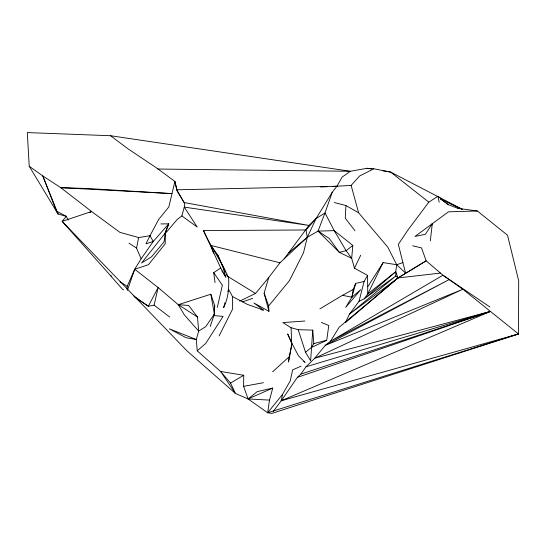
<?xml version="1.0" encoding="UTF-8"?>
<svg xmlns="http://www.w3.org/2000/svg" width="546" height="546" viewBox="0 0 546 546"><rect width="100%" height="100%" fill="white"/><g stroke="black" fill="none" stroke-linecap="round" stroke-linejoin="round"><path stroke-width="0.82" d="M462.169 209.214L390.629 172.065L373.798 168.782L367.069 168.304L350.348 171.28L110.565 135.729L27.3 132.582L29.225 166.264L42.779 175.908L56.443 211.063L66.325 216.352L62.162 221.383L186.848 350.757L235.476 393.495L248.061 398.935L267.683 412.756L271.792 413.418L518.475 333.968L518.7 280.828L507.521 235.217L477.375 211.002L457.992 208.354M272.734 388.09L248.061 398.935L257.275 391.612L272.734 388.09L269.499 400.102L248.061 398.935L243.632 386.343L243.721 375.279L220.557 371.457L197.215 350.832L196.307 339.51L198.669 331.074L197.495 317.014L188.643 305.46L178.283 304.702L158.128 287.537L134.732 269.239L141.141 258.784L153.269 241.462L168.728 223.812L160.824 223.942M127.116 289.585L127.163 286.316L134.732 269.239L148.457 264.694L165.179 243.83L165.356 232.91L168.728 223.812L165.09 232.896M157.76 169.035L350.348 171.28L342.089 177.136L336.957 186.254L332.275 192.199L324.986 212.947L334.227 230.644L346.123 250.696L351.692 258.333L354.463 268.209L367.567 275.416L367.751 293.939L364.168 298.88L359.043 301.29L349.46 314.175L345.338 322.679L398 277.955L426.153 260.824L442.949 275.225L462.872 289.23L518.475 333.968L267.683 412.756L269.499 400.102M214.373 313.991L214.708 305.644L210.831 294.219L178.283 304.702L184.35 314.878L198.669 331.074L205.774 326.638L214.373 313.991L210.831 294.219M334.37 202.573L345.939 205.521L345.263 218.216L354.975 230.774M298.232 329.682L312.749 330.125L310.626 360.742L305.507 352.252L298.232 329.682L291.093 327.736L282.855 322.611L304.845 321.014M210.237 326.419L213.895 315.608L214.032 313.95M214.305 310.626L214.708 305.644M288.759 252.839L307.296 237.271L318.045 231.115L334.227 230.644L352.825 245.427L351.692 258.333L339.243 252.286L318.045 231.115L324.986 212.947L316.038 218.612L308.934 225.437L284.241 258.77L279.962 262.803L268.762 277.498L255.521 293.455L239.694 301.099M430.323 240.806L432.302 223.689L448.519 211.807L477.375 211.002M440.561 273.075L398 277.955L395.775 276.023L395.754 271.703L396.683 264.714L387.79 247.12L358.626 212.817L345.939 205.521M305.507 352.252L311.384 347.529L326.699 340.301L328.788 325.512L321.341 322.433M289.346 357.18L288.425 362.025L291.96 343.448L287.694 333.92L291.673 343.038L291.093 327.736M319.888 308.865L342.533 295.297L351.87 297.249L360.688 289.742L345.7 307.378L351.87 297.249L353.194 289.441L355.685 283.415L364.1 281.477L367.567 275.416M289.653 355.569L291.96 343.448L298.444 355.787L305.05 362.36L303.753 361.459M141.141 258.784L136.548 248.13L138.643 237.558L149.993 235.715L158.668 219.465L168.823 206.961L174.911 181.47L156.586 167.929L128.303 149.044L110.565 135.729M273.28 411.418L281.224 400.764L282.514 394.417L290.274 380.78L292.656 369.86L301.153 366.12M169.717 317.042L154.109 305.159L158.128 287.537L148.314 306.245L134.917 297.386M217.308 307.398L222.379 285.251L213.725 272.638L220.727 268.018L203.522 230.569L305.992 229.975L316.038 218.612L332.275 192.199M359.043 301.29L364.1 281.477M224.918 302.784L223.635 307.569C228.208 298.403 229.129 288.199 228.624 278.105C221.772 261.459 210.708 247.058 203.522 230.569M227.921 291.639L228.562 289.25L232.5 296.553L232.651 308.981L219.103 335.913M181.866 215.916L184.261 207.118L184.746 203.474L177.109 191.1L174.911 181.47L176.836 189.803L184.016 202.518L308.934 225.437L184.261 207.118L197.222 227.061L181.866 215.916L177.225 219.472L165.015 233.79M351.87 297.249L355.685 283.415M261.049 309.671L263.425 310.073L253.951 302.996L268.932 311.329L264.121 293.222L268.762 277.498M127.361 290.431L134.732 269.239M316.038 218.612L307.296 237.271L303.515 252.737L289.414 280.678L268.666 305.924L268.932 311.329M354.463 268.209L360.701 255.228M458.94 208.715L448.123 204.607L437.906 196.253L428.822 202.163L407.944 230.002L398.334 244.362L402.9 262.612L396.683 264.714L383.115 262.592L367.751 293.939L395.754 271.703L398 277.955L339.134 327.272L330.514 341.243L325.245 345.386L314.742 358.217L305.999 366.796L300.846 374.14L297.399 377.361L281.224 400.764L518.475 333.968M311.384 347.529L313.841 343.598L312.749 330.125M367.963 286.432L383.115 262.592M267.683 412.756L282.514 394.417M332.705 186.452L351.133 185.428L359.657 175.962L373.798 168.782M284.241 258.77L307.296 237.271L305.992 229.975M272.645 371.806L289.851 356.115M197.215 350.832L205.685 343.475L223.075 316.393L213.895 315.608M395.754 271.703L364.168 298.88L395.775 276.023L349.46 314.175L398 277.955L426.153 260.824L421.519 247.898L412.694 245.789M352.825 245.427L346.123 250.696L339.243 252.286L329.224 238.425L318.045 231.115M230.535 383.039L235.476 393.495L220.557 371.457L230.535 383.039L243.721 375.279M89.421 212.742L91.585 211.5L119.895 232.343L138.643 237.558M342.533 295.297L353.194 289.441M281.224 400.764L490.561 311.377L314.742 358.217L462.872 289.23L325.245 345.386L448.628 279.859L330.514 341.243L442.949 275.225L489.912 306.982M242.513 301.842L252.696 298.362M297.399 377.361L490.561 311.377L305.999 366.796M300.846 374.14L490.561 311.377M313.841 343.598L326.699 340.301M154.109 305.159L148.314 306.245L133.251 295.584M243.632 386.343L263.418 382.705M320.795 186.998L327.6 186.684M176.836 189.803L336.957 186.254M367.069 168.304L371.28 168.98M383.06 170.857L390.629 172.065L428.822 202.163M213.588 253.262L210.933 245.441L279.962 262.803M263.425 310.073L247.358 304.388L232.5 296.553M462.066 209.377L440.574 199.072L441.946 200.082M255.521 293.455L227.156 276.051L226.46 274.495M178.283 304.702L197.495 317.014M68.134 220.14L66.325 216.352L58.081 214.032L42.779 175.908L60.729 187.667L91.585 211.5L62.162 221.383L110.306 275.375L111.712 276.283M120.14 281.756L127.163 286.316M129.027 243.182L136.548 248.13M123.642 289.926L122.229 288.991L110.306 275.375M443.318 201.085L444.69 202.088M446.062 203.098L448.123 204.607M396.683 264.714L405.582 273.137L402.9 262.612M438.97 197.386L437.906 196.253L439.182 202.225M210.933 245.441L217.793 255.057L225.423 272.161M221.86 270.946L222.741 272.311M223.614 273.676L225.812 277.088L222.249 264.592L223.41 267.765M29.225 166.264L58.081 214.032L56.443 211.063M220.727 268.018L225.812 277.088M217.793 255.057L220.659 261.909M221.294 263.431L222.249 265.711M264.121 293.222L268.666 305.924M351.133 185.428L358.626 212.817M213.725 272.638L215.035 282.61M165.356 232.91L164.039 241.844L151.645 256.736L141.585 262.995L165.356 232.91M149.993 235.715L145.987 243.837L153.269 241.462L149.993 235.715M432.302 223.689L425.382 234.275L414.926 236.459L432.302 223.689M87.264 188.5L60.729 187.667L171.956 193.612L87.264 188.5M196.307 339.51L186.152 337.762L169.403 328.863L196.307 339.51"/></g></svg>
